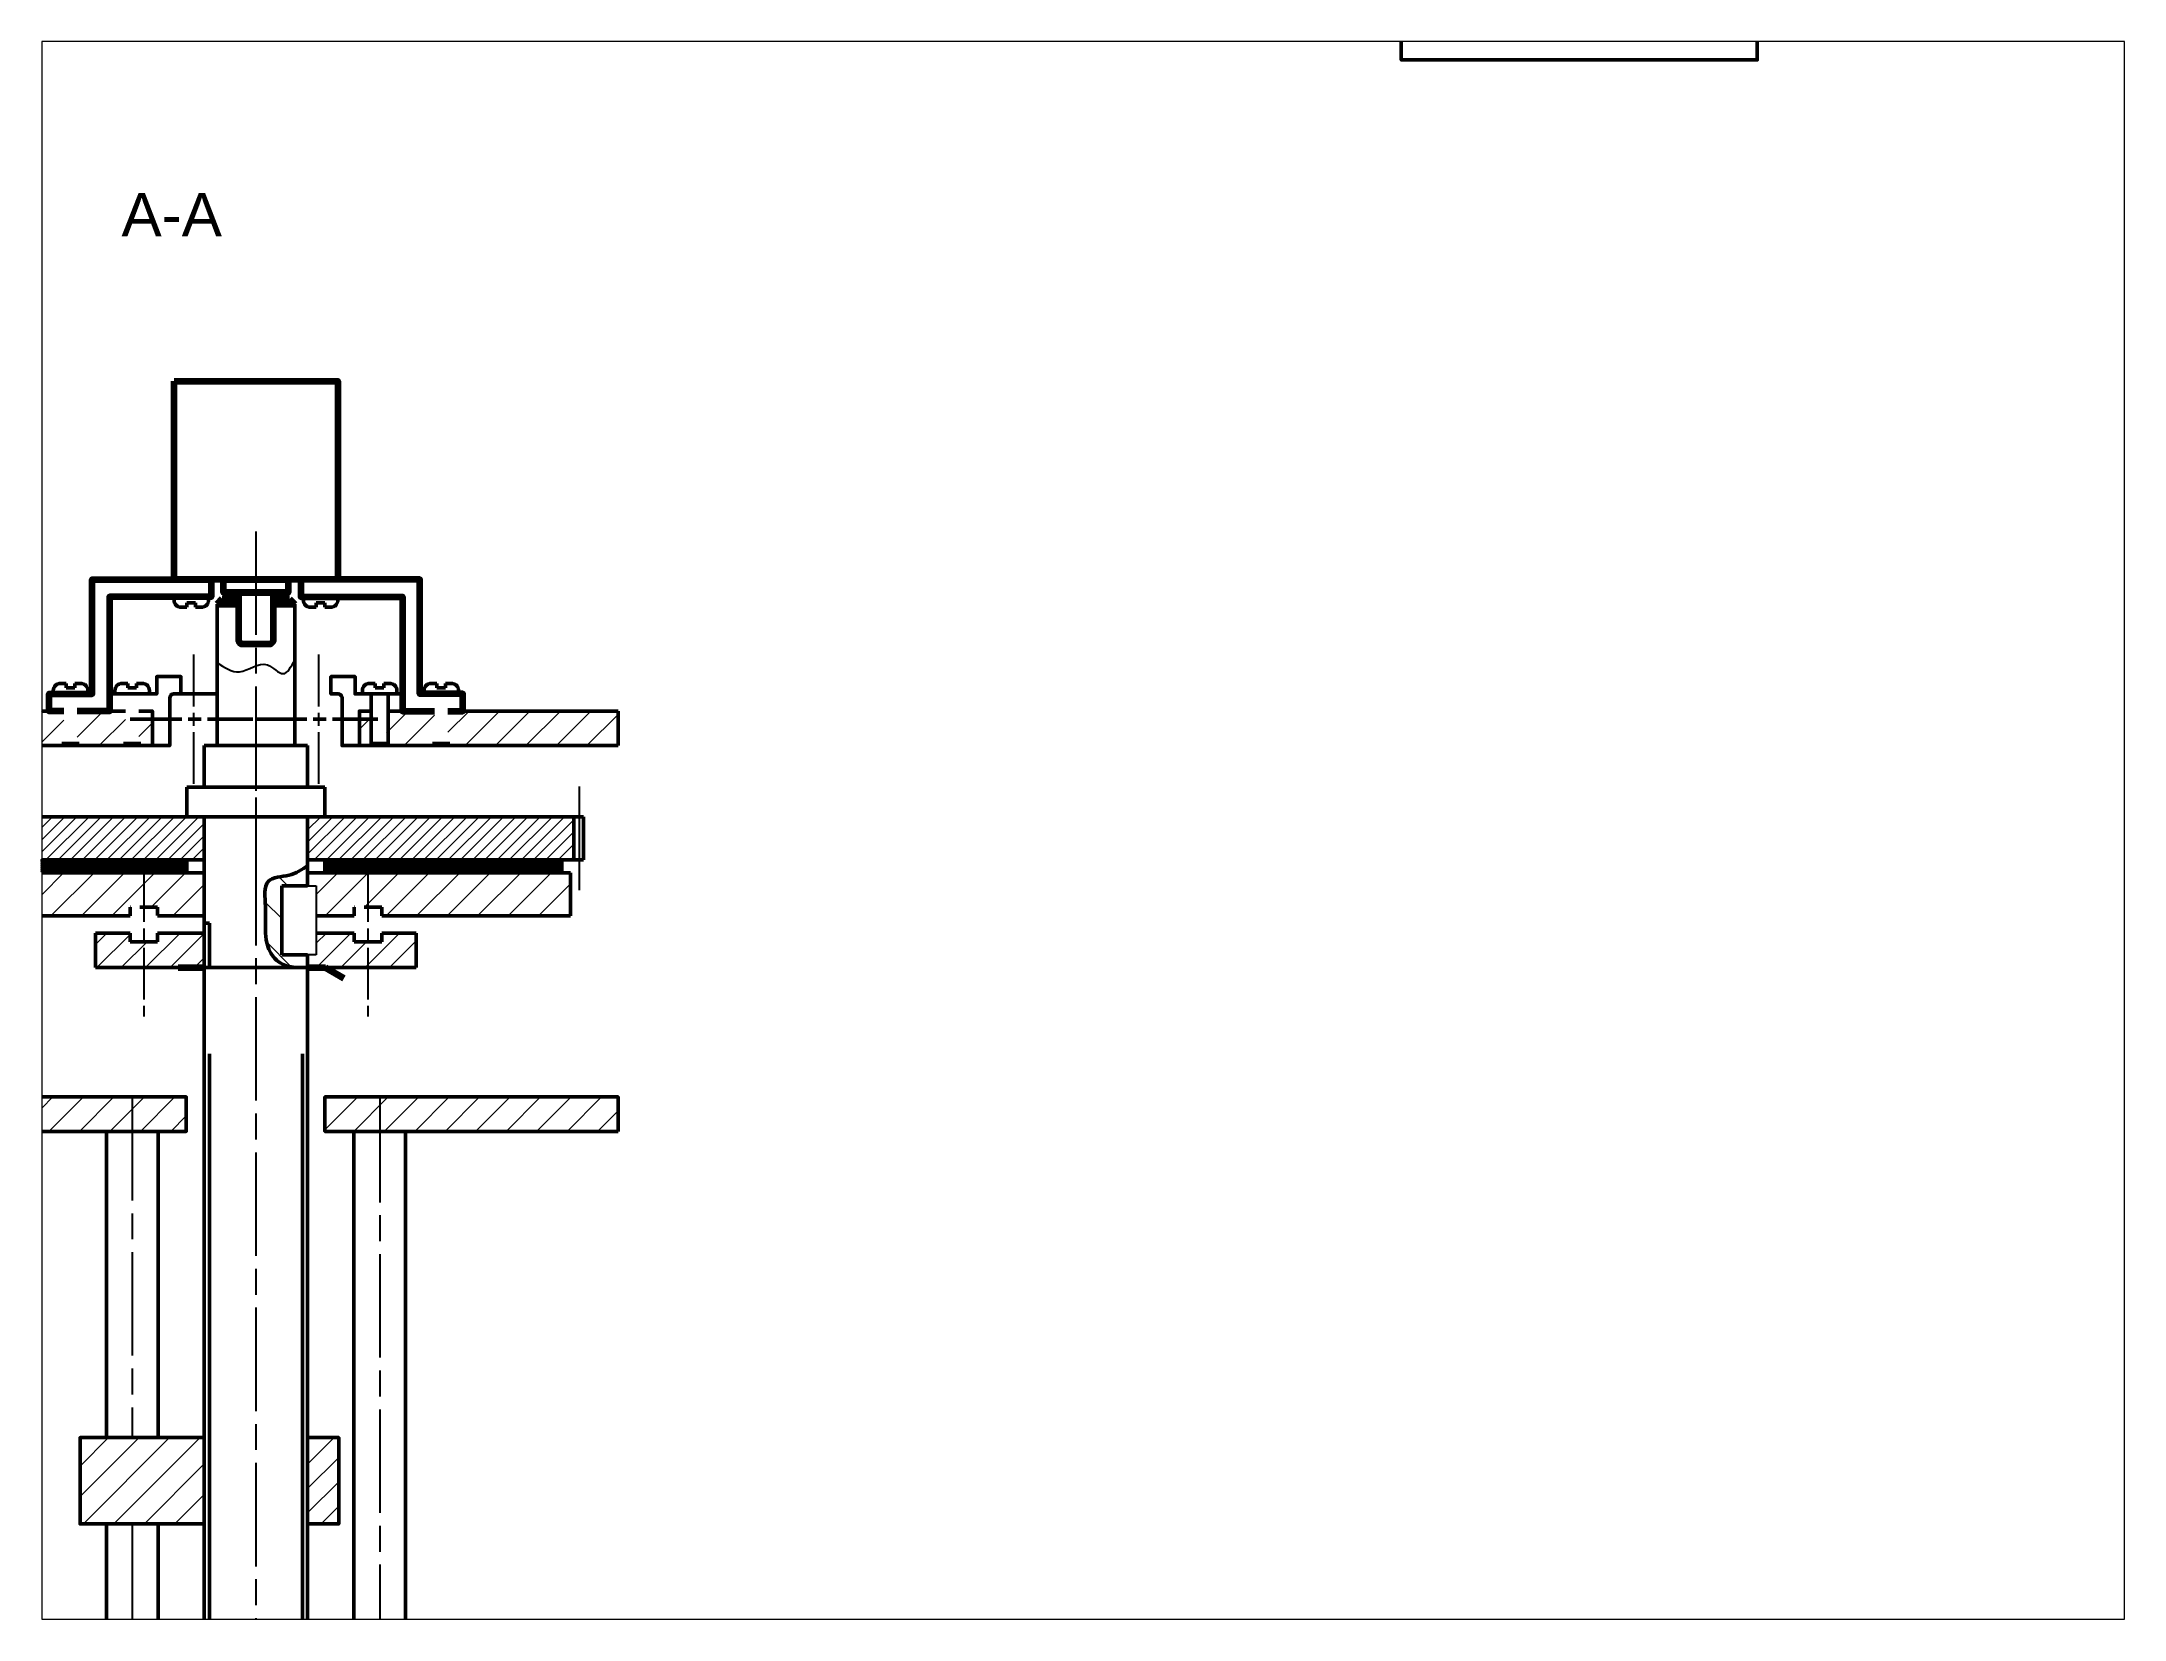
# Paper-space layout 'Лист2' of a CAD drawing. Header units: millimetres. Extents: x 9 to 251, y 5 to 188.
# The model-space entities are those that its viewports show. They can reach past a viewport. Long polylines and large blocks are cut down to what shows.
import ezdxf

# ---------------------------------------------------------------- set-up
doc = ezdxf.new("R2010")
doc.units = ezdxf.units.MM
doc.linetypes.add('AM_ISO08W050', pattern=[18, 12, -1.5, 3, -1.5])
doc.linetypes.add('AM_ISO08W050x2', pattern=[9, 6, -0.75, 1.5, -0.75])
for name, color, linetype, lineweight in [('AM_0', 7, 'Continuous', 50), ('AM_7', 4, 'AM_ISO08W050', 25), ('AM_8', 1, 'Continuous', 0), ('основные', 7, 'Continuous', 50), ('оч жирные', 7, 'Continuous', 140), ('тонкие', 7, 'Continuous', 25)]:
    doc.layers.add(name, color=color, linetype=linetype, lineweight=lineweight)
doc.layers.add('AM_VIEWS', color=1, linetype='Continuous', lineweight=25, plot=False)
doc.styles.get("Standard").update_dxf_attribs({"font": 'arial.ttf'})
pattern_1 = [(45, (0, 50.3695), (-1.767767, 1.767767), [])]
pattern_2 = [(45, (0, 50.3695), (-1.414214, 1.414214), [])]
pattern_3 = [(45, (0, 50.3695), (-0.7071068, 0.7071068), [])]

msp = doc.modelspace()

# ---------------------------------------------------------------- hatches: boundary and pattern name
at = {"layer": 'AM_8'}
h = msp.add_hatch(dxfattribs=at)
h.set_pattern_fill('_U', color=256, scale=2.5, angle=45, style=0, pattern_type=0)
h.set_pattern_definition(pattern_1)
edge = h.paths.add_edge_path(flags=0)
edge.add_line((243.03, 246.37), (243.03, 250.37))
edge.add_line((244.6, 250.37), (243.03, 250.37))
edge.add_line((244.6, 246.37), (244.6, 250.37))
edge.add_line((243.03, 246.37), (244.6, 246.37))
edge = h.paths.add_edge_path(flags=0)
edge.add_line((235.88, 246.37), (235.88, 250.37))
edge.add_line((241.47, 250.37), (235.88, 250.37))
edge.add_line((241.47, 250.37), (241.47, 246.37))
edge.add_line((235.88, 246.37), (241.47, 246.37))
edge = h.paths.add_edge_path(flags=0)
edge.add_line((234.32, 250.37), (234.32, 246.37))
edge.add_line((223.6, 246.37), (234.32, 246.37))
edge.add_line((223.6, 250.37), (223.6, 246.37))
edge.add_line((234.32, 250.37), (223.6, 250.37))
edge = h.paths.add_edge_path(flags=0)
edge.add_line((241.47, 250.37), (241.47, 246.37))
edge.add_line((243.03, 250.37), (241.47, 250.37))
edge.add_line((243.03, 246.37), (243.03, 250.37))
edge.add_line((241.47, 246.37), (243.03, 246.37))
edge = h.paths.add_edge_path(flags=0)
edge.add_line((234.32, 250.37), (234.32, 246.37))
edge.add_line((235.88, 250.37), (234.32, 250.37))
edge.add_line((235.88, 246.37), (235.88, 250.37))
edge.add_line((234.32, 246.37), (235.88, 246.37))
edge = h.paths.add_edge_path(flags=0)
edge.add_line((241.47, 250.37), (241.47, 246.37))
edge.add_line((243.03, 250.37), (241.47, 250.37))
edge.add_line((243.03, 246.37), (243.03, 250.37))
edge.add_line((241.47, 246.37), (243.03, 246.37))
edge = h.paths.add_edge_path(flags=0)
edge.add_line((234.32, 250.37), (234.32, 246.37))
edge.add_line((235.88, 250.37), (234.32, 250.37))
edge.add_line((235.88, 246.37), (235.88, 250.37))
edge.add_line((234.32, 246.37), (235.88, 246.37))
h = msp.add_hatch(dxfattribs=at)
h.set_pattern_fill('_U', color=256, scale=2.5, angle=45, style=0, pattern_type=0)
h.set_pattern_definition(pattern_1)
edge = h.paths.add_edge_path(flags=0)
edge.add_line((278.88, 246.37), (278.88, 250.37))
edge.add_line((298.6, 250.37), (278.88, 250.37))
edge.add_line((298.6, 246.37), (298.6, 250.37))
edge.add_line((278.88, 246.37), (298.6, 246.37))
edge = h.paths.add_edge_path(flags=0)
edge.add_line((271.73, 246.37), (271.73, 250.37))
edge.add_line((277.32, 250.37), (271.73, 250.37))
edge.add_line((277.32, 250.37), (277.32, 246.37))
edge.add_line((271.73, 246.37), (277.32, 246.37))
edge = h.paths.add_edge_path(flags=0)
edge.add_line((270.17, 250.37), (270.17, 246.37))
edge.add_line((268.6, 246.37), (270.17, 246.37))
edge.add_line((268.6, 250.37), (268.6, 246.37))
edge.add_line((270.17, 250.37), (268.6, 250.37))
edge = h.paths.add_edge_path(flags=0)
edge.add_line((277.32, 250.37), (277.32, 246.37))
edge.add_line((278.88, 250.37), (277.32, 250.37))
edge.add_line((278.88, 246.37), (278.88, 250.37))
edge.add_line((277.32, 246.37), (278.88, 246.37))
edge = h.paths.add_edge_path(flags=0)
edge.add_line((270.17, 250.37), (270.17, 246.37))
edge.add_line((271.73, 250.37), (270.17, 250.37))
edge.add_line((271.73, 246.37), (271.73, 250.37))
edge.add_line((270.17, 246.37), (271.73, 246.37))
edge = h.paths.add_edge_path(flags=0)
edge.add_line((277.32, 250.37), (277.32, 246.37))
edge.add_line((278.88, 250.37), (277.32, 250.37))
edge.add_line((278.88, 246.37), (278.88, 250.37))
edge.add_line((277.32, 246.37), (278.88, 246.37))
edge = h.paths.add_edge_path(flags=0)
edge.add_line((270.17, 250.37), (270.17, 246.37))
edge.add_line((271.73, 250.37), (270.17, 250.37))
edge.add_line((271.73, 246.37), (271.73, 250.37))
edge.add_line((270.17, 246.37), (271.73, 246.37))
h = msp.add_hatch(dxfattribs=at)
h.set_pattern_fill('_U', color=256, angle=45, style=0, pattern_type=0)
h.set_pattern_definition(pattern_3)
h.paths.add_polyline_path([(219.72, 233.12), (248.6, 233.12), (248.6, 233.12), (250.6, 233.12), (250.6, 238.12), (219.72, 238.12)])
h = msp.add_hatch(dxfattribs=at)
h.set_pattern_fill('_U', color=256, angle=45, style=0, pattern_type=0)
h.set_pattern_definition(pattern_3)
h.paths.add_polyline_path([(293.47, 233.12), (293.47, 238.12), (262.6, 238.12), (262.6, 233.12)])
h = msp.add_hatch(dxfattribs=at)
h.set_pattern_fill('ANSI31', color=256, angle=90, style=0)
h.set_pattern_definition([(135, (0, 50.3695), (-2.245064, -2.245064), [])])
edge = h.paths.add_edge_path()
edge.add_spline(control_points=[(262.6, 232.43), (261.94, 232), (260.59, 231.12), (257.31, 231.14), (257.79, 227.92), (257.69, 225.46), (257.7, 222.99), (259.4, 220.83), (260.92, 220.66), (261.79, 220.64)], knot_values=[0, 0, 0, 0, 2.418082, 4.914957, 7.852483, 9.823073, 12.830174, 14.875774, 17.355214, 17.355214, 17.355214, 17.355214], degree=3, periodic=0)
edge.add_line((261.79, 220.64), (262.6, 220.64))
edge.add_line((262.6, 220.64), (262.6, 222.12))
edge.add_line((262.6, 222.12), (259.6, 222.12))
edge.add_line((259.6, 222.12), (259.6, 230.12))
edge.add_line((259.6, 230.12), (262.6, 230.12))
edge.add_line((262.6, 230.12), (262.6, 231.62))
edge.add_line((262.6, 231.62), (262.6, 232.43))
h = msp.add_hatch(dxfattribs=at)
h.set_pattern_fill('_U', color=256, scale=2.5, angle=45, style=0, pattern_type=0)
h.set_pattern_definition(pattern_1)
edge = h.paths.add_edge_path()
edge.add_line((242, 227.63), (242.04, 227.63))
edge.add_arc((242.15, 227.53), 0.15, 138.0866, 138.8954, ccw=False)
edge.add_line((242.04, 227.63), (243.12, 227.63))
edge.add_line((243.12, 227.63), (243.15, 227.63))
edge.add_line((243.15, 227.63), (245.2, 227.63))
edge.add_line((245.2, 227.63), (245.2, 227.4))
edge.add_arc((245.05, 227.38), 0.15, -6.7271, 6.7271, ccw=False)
edge.add_line((245.2, 227.36), (245.2, 227.03))
edge.add_arc((245.05, 227.01), 0.15, -6.7271, 6.7271, ccw=False)
edge.add_line((245.2, 227), (245.2, 226.66))
edge.add_arc((245.05, 226.65), 0.15, -6.7271, 6.7271, ccw=False)
edge.add_line((245.2, 226.63), (245.2, 226.62))
edge.add_line((245.2, 226.62), (250.6, 226.62))
edge.add_line((250.6, 226.62), (250.6, 231.62))
edge.add_line((250.6, 231.62), (220.1, 231.62))
edge.add_line((220.1, 231.62), (220.1, 226.62))
edge.add_line((220.1, 226.62), (242, 226.62))
edge.add_line((242, 226.62), (242, 227.63))
h = msp.add_hatch(dxfattribs=at)
h.set_pattern_fill('_U', color=256, scale=2.5, angle=45, style=0, pattern_type=0)
h.set_pattern_definition(pattern_1)
edge = h.paths.add_edge_path()
edge.add_line((293.1, 231.62), (262.6, 231.62))
edge.add_line((262.6, 231.62), (262.6, 230.12))
edge.add_line((262.6, 230.12), (263.6, 230.12))
edge.add_line((263.6, 230.12), (263.6, 226.62))
edge.add_line((263.6, 226.62), (268, 226.62))
edge.add_line((268, 226.62), (268, 226.81))
edge.add_arc((268.15, 226.83), 0.15, 173.2729, 186.7271, ccw=False)
edge.add_line((268, 226.85), (268, 227.18))
edge.add_arc((268.15, 227.2), 0.15, 173.2729, 186.7271, ccw=False)
edge.add_line((268, 227.22), (268, 227.51))
edge.add_arc((268.15, 227.53), 0.15, 173.2729, 186.7271, ccw=False)
edge.add_line((268, 227.55), (268, 227.63))
edge.add_line((268, 227.63), (268.04, 227.63))
edge.add_arc((268.15, 227.53), 0.15, 138.0866, 138.8954, ccw=False)
edge.add_line((268.04, 227.63), (269.12, 227.63))
edge.add_line((269.12, 227.63), (269.15, 227.63))
edge.add_line((269.15, 227.63), (271.2, 227.63))
edge.add_line((271.2, 227.63), (271.2, 226.62))
edge.add_line((271.2, 226.62), (293.1, 226.62))
edge.add_line((293.1, 226.62), (293.1, 231.62))
h = msp.add_hatch(dxfattribs=at)
h.set_pattern_fill('_U', color=256, scale=2, angle=45, style=0, pattern_type=0)
h.set_pattern_definition(pattern_2)
edge = h.paths.add_edge_path()
edge.add_line((245.2, 224.64), (245.2, 224.45))
edge.add_arc((245.05, 224.44), 0.15, -6.7271, 6.7271, ccw=False)
edge.add_line((245.2, 224.42), (245.2, 224.08))
edge.add_arc((245.05, 224.07), 0.15, -6.7271, 6.7271, ccw=False)
edge.add_line((245.2, 224.05), (245.2, 223.75))
edge.add_arc((245.05, 223.73), 0.15, -6.7271, 6.7271, ccw=False)
edge.add_line((245.2, 223.72), (245.2, 223.63))
edge.add_line((245.2, 223.63), (242, 223.63))
edge.add_line((242, 223.63), (242, 224.62))
edge.add_line((242, 224.62), (242, 224.64))
edge.add_line((242, 224.64), (238, 224.64))
edge.add_line((238, 224.64), (238, 220.64))
edge.add_line((238, 220.64), (250.6, 220.64))
edge.add_line((250.6, 220.64), (250.6, 224.64))
edge.add_line((250.6, 224.64), (245.2, 224.64))
h = msp.add_hatch(dxfattribs=at)
h.set_pattern_fill('_U', color=256, scale=2, angle=45, style=0, pattern_type=0)
h.set_pattern_definition(pattern_2)
edge = h.paths.add_edge_path()
edge.add_line((263.6, 222.12), (262.6, 222.12))
edge.add_line((262.6, 222.12), (262.6, 220.64))
edge.add_line((262.6, 220.64), (275.2, 220.64))
edge.add_line((275.2, 220.64), (275.2, 224.64))
edge.add_line((275.2, 224.64), (271.2, 224.64))
edge.add_line((271.2, 224.64), (271.2, 223.63))
edge.add_line((271.2, 223.63), (268, 223.63))
edge.add_line((268, 223.63), (268, 223.87))
edge.add_arc((268.15, 223.88), 0.15, 173.2729, 186.7271, ccw=False)
edge.add_line((268, 223.9), (268, 224.23))
edge.add_arc((268.15, 224.25), 0.15, 173.2729, 186.7271, ccw=False)
edge.add_line((268, 224.27), (268, 224.6))
edge.add_arc((268.15, 224.62), 0.15, 173.2729, 186.7271, ccw=False)
edge.add_line((268, 224.64), (268, 224.64))
edge.add_line((268, 224.64), (263.6, 224.64))
edge.add_line((263.6, 224.64), (263.6, 222.12))
h = msp.add_hatch(dxfattribs=at)
h.set_pattern_fill('_U', color=256, scale=2.5, angle=45, style=0, pattern_type=0)
h.set_pattern_definition(pattern_1)
h.paths.add_polyline_path([(193.6, 205.64), (193.6, 201.64), (248.52, 201.64), (248.52, 205.64)])
h = msp.add_hatch(dxfattribs=at)
h.set_pattern_fill('_U', color=256, scale=2.5, angle=45, style=0, pattern_type=0)
h.set_pattern_definition(pattern_1)
h.paths.add_polyline_path([(298.6, 205.64), (264.6, 205.64), (264.6, 201.64), (298.6, 201.64)])
h = msp.add_hatch(dxfattribs=at)
h.set_pattern_fill('_U', color=256, scale=2.5, angle=45, style=0, pattern_type=0)
h.set_pattern_definition(pattern_1)
h.paths.add_polyline_path([(250.6, 166.14), (236.21, 166.14), (236.21, 156.14), (250.6, 156.14)])
h = msp.add_hatch(dxfattribs=at)
h.set_pattern_fill('_U', color=256, scale=2, angle=45, style=0, pattern_type=0)
h.set_pattern_definition(pattern_2)
h.paths.add_polyline_path([(262.6, 166.14), (262.6, 156.14), (266.21, 156.14), (266.21, 166.14)])
at = {"layer": 'основные'}
h = msp.add_hatch(dxfattribs=at)
h.set_pattern_fill('GRATE', color=256, scale=0.069, angle=45, style=0)
h.set_pattern_definition([(45, (0, 50.36952), (-0.0387273545, 0.0387273545), []), (135, (0, 50.36952), (-0.15490942, -0.15490942), [])])
h.paths.add_polyline_path([(248.6, 233.12), (221.1, 233.12), (221.1, 231.62), (248.6, 231.62)])
h.paths.add_polyline_path([(292.1, 233.12), (264.6, 233.12), (264.6, 231.62), (292.1, 231.62)])
h = msp.add_hatch(dxfattribs=at)
h.set_pattern_fill('AR-CONC', color=256, style=0)
h.paths.add_polyline_path([(248.6, 182.75), (221.1, 182.75), (221.1, 181.25), (248.6, 181.25)])
h.paths.add_polyline_path([(292.1, 182.75), (264.6, 182.75), (264.6, 181.25), (292.1, 181.25)])

# ---------------------------------------------------------------- linework, layer by layer
at = {"layer": 'AM_0'}
for p, q in [((250.6, 246.37), (250.6, 241.56)), ((262.6, 246.37), (262.6, 241.56)), ((248.6, 241.56), (248.6, 238.12)), ((264.6, 241.56), (248.6, 241.56)), ((264.6, 241.56), (264.6, 238.12)), ((294.6, 238.12), (218.6, 238.12)), ((264.6, 238.12), (248.6, 238.12)), ((262.6, 238.12), (250.6, 238.12)), ((293.47, 238.12), (293.47, 233.12)), ((294.6, 238.12), (294.6, 233.12)), ((250.6, 233.12), (218.6, 233.12)), ((294.6, 233.12), (262.6, 233.12))]:
    msp.add_line(p, q, dxfattribs=at)
at = {"layer": 'AM_7'}
for p, q in [((256.6, 271.21), (256.6, 87.77)), ((294.1, 241.62), (294.1, 229.62)), ((242.25, 205.64), (242.25, 166.14)), ((270.96, 205.41), (270.96, 97.38)), ((242.25, 156.14), (242.25, 97.61))]:
    msp.add_line(p, q, dxfattribs=at)
at = {"layer": 'AM_7', "linetype": 'AM_ISO08W050x2'}
for p, q in [((249.35, 256.92), (249.35, 241.92)), ((263.85, 256.92), (263.85, 241.92)), ((256.6, 249.37), (256.6, 235.12)), ((243.6, 231.93), (243.6, 214.95)), ((269.6, 231.93), (269.6, 214.95))]:
    msp.add_line(p, q, dxfattribs=at)
at = {"layer": 'основные'}
for p, q in [((249.6, 262.92), (248.6, 262.92)), ((248.6, 262.92), (248.6, 262.42)), ((249.6, 262.42), (249.6, 262.92)), ((252.1, 246.37), (252.1, 262.77)), ((261.1, 246.37), (261.1, 262.77)), ((264.6, 262.92), (263.6, 262.92)), ((263.6, 262.92), (263.6, 262.42)), ((264.6, 262.42), (264.6, 262.92)), ((247.9, 254.37), (247.9, 252.37)), ((234.6, 253.57), (234.6, 253.07)), ((234.6, 253.07), (235.6, 253.07)), ((235.6, 253.07), (235.6, 253.57)), ((241.75, 253.07), (241.75, 253.57)), ((242.75, 253.07), (241.75, 253.07)), ((242.75, 253.57), (242.75, 253.07)), ((246.6, 251.87), (246.6, 250.37)), ((247.1, 252.37), (252.1, 252.37)), ((250.31, 252.37), (247.1, 252.37)), ((269.95, 252.37), (269.95, 246.6)), ((270.45, 253.57), (270.45, 253.07)), ((270.45, 253.07), (271.45, 253.07)), ((271.45, 253.07), (271.45, 253.57)), ((271.95, 246.6), (271.95, 252.37)), ((277.6, 253.57), (277.6, 253.07)), ((277.6, 253.07), (278.6, 253.07)), ((278.6, 253.07), (278.6, 253.57)), ((228.2, 250.37), (234.32, 250.37)), ((235.88, 250.37), (241.47, 250.37)), ((244.6, 250.37), (243.03, 250.37)), ((244.6, 246.37), (244.6, 250.37)), ((268.6, 250.37), (268.6, 246.37)), ((268.6, 250.37), (270.17, 250.37)), ((270.17, 250.37), (268.6, 250.37)), ((273.38, 250.37), (271.73, 250.37)), ((271.73, 250.37), (271.82, 250.37)), ((277.32, 250.37), (273.38, 250.37)), ((298.6, 250.37), (278.88, 250.37)), ((298.6, 246.37), (298.6, 250.37)), ((234.1, 246.6), (236.1, 246.6)), ((234.1, 246.6), (234.32, 246.37)), ((235.88, 246.37), (236.1, 246.6)), ((243.25, 246.6), (241.25, 246.6)), ((241.47, 246.37), (241.25, 246.6)), ((243.25, 246.6), (243.03, 246.37)), ((269.95, 246.6), (271.95, 246.6)), ((269.95, 246.6), (270.17, 246.37)), ((271.73, 246.37), (271.95, 246.6)), ((277.1, 246.6), (277.32, 246.6)), ((277.1, 246.6), (277.32, 246.37)), ((277.32, 246.6), (278.88, 246.6)), ((278.88, 246.37), (279.1, 246.6)), ((278.88, 246.6), (279.1, 246.6)), ((223.6, 246.37), (244.6, 246.37)), ((234.32, 246.37), (235.88, 246.37)), ((243.03, 246.37), (241.47, 246.37)), ((262.6, 246.37), (250.6, 246.37)), ((256.6, 246.37), (261.1, 246.37)), ((268.6, 246.37), (277.32, 246.37)), ((270.17, 246.37), (271.73, 246.37)), ((278.88, 246.37), (277.32, 246.37)), ((278.88, 246.37), (298.6, 246.37)), ((250.6, 238.12), (250.59, 102.61)), ((262.6, 238.12), (262.6, 230.12)), ((250.6, 233.12), (248.6, 233.12)), ((248.6, 233.12), (248.6, 231.62)), ((264.6, 233.12), (264.6, 231.62)), ((292.1, 231.62), (292.1, 233.12)), ((250.6, 231.62), (220.1, 231.62)), ((248.6, 231.62), (221.1, 231.62)), ((248.6, 231.62), (250.6, 231.62)), ((262.6, 230.12), (259.6, 230.12)), ((259.6, 230.12), (259.6, 222.12)), ((293.1, 231.62), (262.6, 231.62)), ((262.6, 231.62), (262.6, 230.12)), ((264.6, 231.62), (292.1, 231.62)), ((292.1, 231.62), (293.1, 231.62)), ((293.1, 231.62), (293.1, 226.62)), ((242, 226.62), (242, 227.63)), ((242.04, 227.63), (242, 227.63)), ((245.2, 227.63), (243.15, 227.63)), ((245.2, 227.4), (245.2, 227.63)), ((245.2, 227.03), (245.2, 227.36)), ((268, 227.63), (268.04, 227.63)), ((268, 227.55), (268, 227.63)), ((268, 227.22), (268, 227.51)), ((268, 226.85), (268, 227.18)), ((269.15, 227.63), (271.2, 227.63)), ((271.2, 226.62), (271.2, 227.63)), ((220.1, 226.62), (242, 226.62)), ((245.2, 226.66), (245.2, 227)), ((245.2, 226.62), (245.2, 226.63)), ((245.2, 226.62), (250.6, 226.62)), ((250.6, 225.77), (251.21, 225.77)), ((251.21, 225.77), (251.21, 220.64)), ((268, 226.62), (263.6, 226.62)), ((268, 226.62), (268, 226.81)), ((293.1, 226.62), (271.2, 226.62)), ((242, 224.64), (238, 224.64)), ((238, 224.64), (238, 220.64)), ((242, 224.64), (242, 223.63)), ((245.2, 223.63), (242, 223.63)), ((245.2, 224.64), (250.6, 224.64)), ((245.2, 224.64), (245.2, 223.63)), ((268, 224.64), (263.6, 224.64)), ((268, 224.64), (268, 223.63)), ((268, 223.63), (271.2, 223.63)), ((271.2, 224.64), (271.2, 223.63)), ((271.2, 224.64), (275.2, 224.64)), ((275.2, 220.64), (275.2, 224.64)), ((238, 220.64), (250.6, 220.64)), ((250.6, 220.14), (250.6, 220.64)), ((250.6, 220.64), (262.6, 220.64)), ((259.6, 222.12), (262.6, 222.12)), ((262.6, 222.12), (262.6, 102.66)), ((262.6, 220.64), (275.2, 220.64)), ((262.6, 220.64), (265.6, 220.64)), ((251.21, 210.64), (251.21, 101.61)), ((261.98, 101.61), (261.99, 210.64)), ((298.6, 205.64), (298.6, 201.64)), ((237.6, 166.14), (243.6, 166.14)), ((243.6, 156.14), (237.6, 156.14))]:
    msp.add_line(p, q, dxfattribs=at)
at = {"layer": 'основные', "linetype": 'AM_ISO08W050x2'}
for p, q in [((242, 249.42), (256.23, 249.42)), ((256.5, 249.42), (270.73, 249.42))]:
    msp.add_line(p, q, dxfattribs=at)
at = {"layer": 'основные'}
for points in [[(389.46, 333.87), (430.75, 333.87), (430.75, 325.87), (389.46, 325.87)], [(298.6, 201.64), (264.6, 201.64), (264.6, 205.64), (298.6, 205.64)], [(267.96, 201.64), (273.96, 201.64), (273.96, 101.61), (267.96, 101.61)]]:
    msp.add_lwpolyline(points, close=True, dxfattribs=at)
for points in [[(248.6, 262.42), (247.9, 262.42, -0.414214), (247.1, 263.22), (247.1, 263.62), (251.1, 263.62), (251.1, 263.22, -0.414214), (250.3, 262.42), (249.6, 262.42)], [(263.6, 262.42), (262.9, 262.42, -0.414214), (262.1, 263.22), (262.1, 263.62), (266.1, 263.62), (266.1, 263.22, -0.414214), (265.3, 262.42), (264.6, 262.42)], [(241.47, 250.37), (239.6, 250.37), (239.6, 252.37), (244.6, 252.37), (245.1, 252.37), (245.1, 254.37), (247.9, 254.37), (247.9, 252.37), (247.1, 252.37, 0.414214), (246.6, 251.87), (246.6, 246.37), (244.6, 246.37)], [(271.73, 250.37), (273.6, 250.37), (273.6, 252.37), (268.6, 252.37), (268.1, 252.37), (268.1, 254.37), (265.3, 254.37), (265.3, 252.37), (266.1, 252.37, -0.414214), (266.6, 251.87), (266.6, 246.37), (268.6, 246.37)], [(235.6, 253.57), (236.3, 253.57, -0.414214), (237.1, 252.77), (237.1, 252.37), (233.1, 252.37), (233.1, 252.77, -0.414214), (233.9, 253.57), (234.6, 253.57)], [(241.75, 253.57), (241.05, 253.57, 0.414214), (240.25, 252.77), (240.25, 252.37), (244.25, 252.37), (244.25, 252.77, 0.414214), (243.45, 253.57), (242.75, 253.57)], [(271.45, 253.57), (272.15, 253.57, -0.414214), (272.95, 252.77), (272.95, 252.37), (268.95, 252.37), (268.95, 252.77, -0.414214), (269.75, 253.57), (270.45, 253.57)], [(278.6, 253.57), (279.3, 253.57, -0.414214), (280.1, 252.77), (280.1, 252.37), (276.1, 252.37), (276.1, 252.77, -0.414214), (276.9, 253.57), (277.6, 253.57)]]:
    msp.add_lwpolyline(points, format="xyb", dxfattribs=at)
for points in [[(234.32, 250.37), (232.6, 250.37)], [(239.6, 250.37), (237.6, 250.37), (235.88, 250.37)], [(246.6, 246.37), (244.6, 246.37), (244.6, 250.37), (243.03, 250.37)], [(266.6, 246.37), (268.6, 246.37), (268.6, 250.37), (270.17, 250.37)], [(273.6, 250.37), (275.6, 250.37), (277.32, 250.37)], [(278.88, 250.37), (280.6, 250.37)], [(193.6, 205.64), (248.52, 205.64), (248.52, 201.64), (193.6, 201.64)], [(245.25, 166.14), (245.25, 201.64), (239.25, 201.64), (239.25, 166.14)], [(250.6, 156.14), (236.21, 156.14), (236.21, 166.14), (250.6, 166.14)], [(262.6, 166.14), (266.21, 166.14), (266.21, 156.14), (262.6, 156.14)], [(239.25, 156.14), (239.25, 101.61), (245.25, 101.61), (245.25, 156.14)]]:
    msp.add_lwpolyline(points, dxfattribs=at)
msp.add_arc((247.1, 251.87), 0.5, 90, 180, dxfattribs=at)
msp.add_arc((247.1, 251.87), 0.5, 90, 180, dxfattribs=at)
msp.add_spline([(262.6, 232.43), (260.44, 231.35), (258.04, 230.64), (257.71, 227.72), (257.71, 225.75), (258.1, 222.77), (259.4, 221.18), (262.6, 220.64)], degree=3, dxfattribs=at)
at = {"layer": 'оч жирные'}
for p, q in [((252.7, 263.37), (252.1, 262.77)), ((252.7, 263.37), (254.6, 263.37)), ((260.5, 263.37), (258.6, 263.37)), ((260.5, 263.37), (261.1, 262.77)), ((252.1, 262.77), (254.6, 262.77)), ((258.6, 262.77), (261.1, 262.77)), ((247.6, 220.64), (250.6, 220.64)), ((262.6, 220.64), (264.67, 220.64)), ((264.67, 220.64), (266.79, 219.42))]:
    msp.add_line(p, q, dxfattribs=at)
for points in [[(247.1, 288.62), (266.1, 288.62), (266.1, 265.62), (247.1, 265.62)], [(252.85, 265.62), (260.35, 265.62), (260.35, 264.12), (252.85, 264.12)]]:
    msp.add_lwpolyline(points, close=True, dxfattribs=at)
for points in [[(234.32, 250.37), (232.6, 250.37), (232.6, 252.37), (237.6, 252.37), (237.6, 263.62), (237.6, 265.62), (251.4, 265.62), (251.4, 263.62), (239.6, 263.62), (239.6, 250.37), (235.88, 250.37)], [(254.6, 263.37), (254.6, 264.12), (258.6, 264.12), (258.6, 263.37)], [(258.6, 263.37), (258.6, 258.42), (258.3, 258.12), (254.9, 258.12), (254.6, 258.42), (254.6, 263.37)], [(264.1, 265.62), (261.8, 265.62), (261.8, 263.62), (266.1, 263.62), (273.6, 263.62), (273.6, 250.37), (275.6, 250.37)], [(278.88, 250.37), (280.6, 250.37), (280.6, 252.37), (275.6, 252.37), (275.6, 263.62), (275.6, 265.62), (261.8, 265.62), (261.8, 263.62), (273.6, 263.62), (273.6, 250.37), (277.32, 250.37)]]:
    msp.add_lwpolyline(points, dxfattribs=at)
at = {"layer": 'тонкие'}
for p, q in [((262.6, 230.12), (263.6, 230.12)), ((263.6, 230.12), (263.6, 222.12)), ((263.6, 222.12), (262.6, 222.12))]:
    msp.add_line(p, q, dxfattribs=at)
msp.add_spline([(252.1, 256), (254.68, 254.93), (257.93, 255.73), (259.75, 254.71), (261.1, 256.31)], degree=3, dxfattribs=at)

# ---------------------------------------------------------------- texts
at = {"layer": 'оч жирные', "insert": (241.01, 310.43), "char_height": 5, "attachment_point": 1}
msp.add_mtext('А-А', dxfattribs=at)

psp = doc.layouts.new('Лист2')

# ---------------------------------------------------------------- viewports
at = {"layer": 'AM_VIEWS'}
psp.add_viewport(center=(129.77, 96.49), size=(241.58, 182.9122), view_center_point=(352.54, 236.53), view_height=182.9122, dxfattribs=at)

doc.saveas('drawing.dxf')
